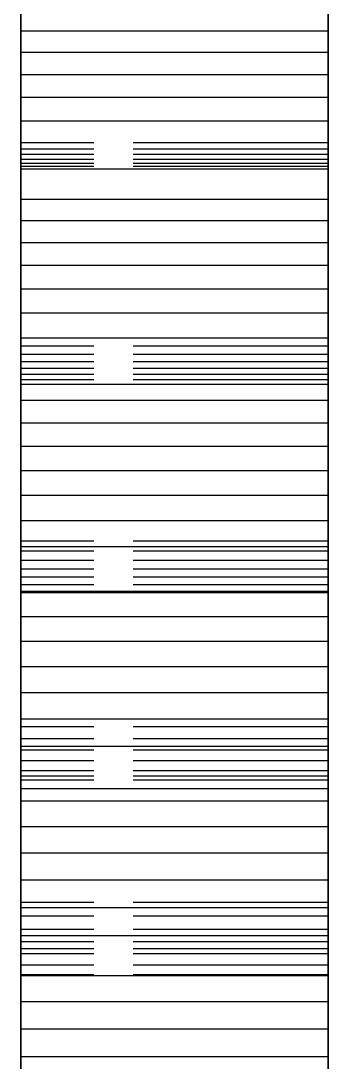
# Model space of a CAD drawing. Header units: millimetres. Extents: x -30 to 167, y -46 to 88.
# Drawn here: x 64.81 to 66.81, y -16.79 to -10.02 of the extents above; entities that cross this region are included whole.
import ezdxf

# ---------------------------------------------------------------- set-up
doc = ezdxf.new("R2010")
doc.units = ezdxf.units.MM
doc.linetypes.add('DASHED', pattern=[1.524, 1.27, -0.254])
doc.layers.add('HIDDEN', color=8, linetype='DASHED')
doc.layers.add('VISIBLE', color=7, linetype='CONTINUOUS')

msp = doc.modelspace()

# ---------------------------------------------------------------- linework, layer by layer
at = {"layer": 'HIDDEN'}
for points in [[(64.80936, -9.94794), (64.80936, -10.08237)], [(66.80936, -9.94794), (66.80936, -10.08237)], [(64.80936, -10.08237), (64.80936, -10.22176)], [(66.80936, -10.08237), (64.80936, -10.08237)], [(66.80936, -10.08237), (66.80936, -10.22176)], [(64.80936, -10.22176), (64.80936, -10.36583)], [(66.80936, -10.22176), (64.80936, -10.22176)], [(66.80936, -10.22176), (66.80936, -10.36583)], [(64.80936, -10.36583), (64.80936, -10.51434)], [(66.80936, -10.36583), (64.80936, -10.36583)], [(66.80936, -10.36583), (66.80936, -10.51434)], [(64.80936, -10.51434), (64.80936, -10.66711)], [(66.80936, -10.51434), (64.80936, -10.51434)], [(66.80936, -10.51434), (66.80936, -10.66711)], [(64.80936, -10.66711), (64.80936, -10.9808)], [(66.80936, -10.66711), (64.80936, -10.66711)], [(66.80936, -10.66711), (66.80936, -10.9808)], [(64.80936, -10.80878), (64.80936, -10.84991)], [(64.80936, -10.9808), (64.80936, -10.80878)], [(64.80936, -10.80878), (64.80936, -11.17691)], [(64.80936, -10.84991), (64.80936, -10.80878)], [(66.80936, -10.80878), (64.80936, -10.80878)], [(66.80936, -10.80878), (64.80936, -10.80878)], [(66.80936, -10.80878), (66.80936, -10.84991)], [(66.80936, -10.9808), (66.80936, -10.80878)], [(66.80936, -10.80878), (66.80936, -11.17691)], [(66.80936, -10.84991), (66.80936, -10.80878)], [(64.80936, -10.84991), (64.80936, -10.88568)], [(64.80936, -10.88568), (64.80936, -10.84991)], [(66.80936, -10.84991), (64.80936, -10.84991)], [(66.80936, -10.84991), (64.80936, -10.84991)], [(64.80936, -10.88568), (64.80936, -10.91643)], [(64.80936, -10.91643), (64.80936, -10.88568)], [(66.80936, -10.88568), (64.80936, -10.88568)], [(66.80936, -10.88568), (64.80936, -10.88568)], [(66.80936, -10.84991), (66.80936, -10.88568)], [(66.80936, -10.88568), (66.80936, -10.84991)], [(66.80936, -10.88568), (66.80936, -10.91643)], [(66.80936, -10.91643), (66.80936, -10.88568)], [(64.80936, -10.91643), (64.80936, -10.94241)], [(64.80936, -10.94241), (64.80936, -10.91643)], [(66.80936, -10.91643), (64.80936, -10.91643)], [(66.80936, -10.91643), (64.80936, -10.91643)], [(64.80936, -10.94241), (64.80936, -10.96381)], [(64.80936, -10.96381), (64.80936, -10.94241)], [(66.80936, -10.94241), (64.80936, -10.94241)], [(66.80936, -10.94241), (64.80936, -10.94241)], [(64.80936, -10.96381), (64.80936, -10.9808)], [(64.80936, -10.9808), (64.80936, -10.96381)], [(66.80936, -10.96381), (64.80936, -10.96381)], [(66.80936, -10.96381), (64.80936, -10.96381)], [(66.80936, -10.91643), (66.80936, -10.94241)], [(66.80936, -10.94241), (66.80936, -10.91643)], [(66.80936, -10.94241), (66.80936, -10.96381)], [(66.80936, -10.96381), (66.80936, -10.94241)], [(66.80936, -10.96381), (66.80936, -10.9808)], [(66.80936, -10.9808), (66.80936, -10.96381)], [(66.80936, -10.9808), (64.80936, -10.9808)], [(64.80936, -11.17691), (64.80936, -11.31546)], [(66.80936, -11.17691), (64.80936, -11.17691)], [(66.80936, -11.17691), (66.80936, -11.31546)], [(64.80936, -11.31546), (64.80936, -11.45917)], [(66.80936, -11.31546), (64.80936, -11.31546)], [(66.80936, -11.31546), (66.80936, -11.45917)], [(64.80936, -11.45917), (64.80936, -11.60766)], [(66.80936, -11.45917), (64.80936, -11.45917)], [(66.80936, -11.45917), (66.80936, -11.60766)], [(64.80936, -11.60766), (64.80936, -11.76065)], [(66.80936, -11.60766), (64.80936, -11.60766)], [(66.80936, -11.60766), (66.80936, -11.76065)], [(64.80936, -11.76065), (64.80936, -11.91792)], [(66.80936, -11.76065), (64.80936, -11.76065)], [(66.80936, -11.76065), (66.80936, -11.91792)], [(64.80936, -11.91792), (64.80936, -12.07927)], [(66.80936, -11.91792), (64.80936, -11.91792)], [(66.80936, -11.91792), (66.80936, -12.07927)], [(64.80936, -12.07927), (64.80936, -12.38167)], [(66.80936, -12.07927), (64.80936, -12.07927)], [(66.80936, -12.07927), (66.80936, -12.38167)], [(64.80936, -12.1312), (64.80936, -12.18497)], [(64.80936, -12.38167), (64.80936, -12.1312)], [(64.80936, -12.1312), (64.80936, -12.48503)], [(64.80936, -12.18497), (64.80936, -12.1312)], [(66.80936, -12.1312), (64.80936, -12.1312)], [(66.80936, -12.1312), (64.80936, -12.1312)], [(64.80936, -12.18497), (64.80936, -12.23357)], [(64.80936, -12.23357), (64.80936, -12.18497)], [(66.80936, -12.18497), (64.80936, -12.18497)], [(66.80936, -12.18497), (64.80936, -12.18497)], [(66.80936, -12.1312), (66.80936, -12.18497)], [(66.80936, -12.38167), (66.80936, -12.1312)], [(66.80936, -12.1312), (66.80936, -12.48503)], [(66.80936, -12.18497), (66.80936, -12.1312)], [(66.80936, -12.18497), (66.80936, -12.23357)], [(66.80936, -12.23357), (66.80936, -12.18497)], [(64.80936, -12.23357), (64.80936, -12.27733)], [(64.80936, -12.27733), (64.80936, -12.23357)], [(66.80936, -12.23357), (64.80936, -12.23357)], [(66.80936, -12.23357), (64.80936, -12.23357)], [(66.80936, -12.23357), (66.80936, -12.27733)], [(66.80936, -12.27733), (66.80936, -12.23357)], [(64.80936, -12.27733), (64.80936, -12.31648)], [(64.80936, -12.31648), (64.80936, -12.27733)], [(66.80936, -12.27733), (64.80936, -12.27733)], [(66.80936, -12.27733), (64.80936, -12.27733)], [(64.80936, -12.31648), (64.80936, -12.35121)], [(64.80936, -12.35121), (64.80936, -12.31648)], [(66.80936, -12.31648), (64.80936, -12.31648)], [(66.80936, -12.31648), (64.80936, -12.31648)], [(66.80936, -12.27733), (66.80936, -12.31648)], [(66.80936, -12.31648), (66.80936, -12.27733)], [(66.80936, -12.31648), (66.80936, -12.35121)], [(66.80936, -12.35121), (66.80936, -12.31648)], [(64.80936, -12.35121), (64.80936, -12.38167)], [(64.80936, -12.38167), (64.80936, -12.35121)], [(66.80936, -12.35121), (64.80936, -12.35121)], [(66.80936, -12.35121), (64.80936, -12.35121)], [(66.80936, -12.38167), (64.80936, -12.38167)], [(66.80936, -12.35121), (66.80936, -12.38167)], [(66.80936, -12.38167), (66.80936, -12.35121)], [(64.80936, -12.48503), (64.80936, -12.63244)], [(66.80936, -12.48503), (64.80936, -12.48503)], [(66.80936, -12.48503), (66.80936, -12.63244)], [(64.80936, -12.63244), (64.80936, -12.78479)], [(66.80936, -12.63244), (64.80936, -12.63244)], [(66.80936, -12.63244), (66.80936, -12.78479)], [(64.80936, -12.78479), (64.80936, -12.94172)], [(66.80936, -12.78479), (64.80936, -12.78479)], [(66.80936, -12.78479), (66.80936, -12.94172)], [(64.80936, -12.94172), (64.80936, -13.10295)], [(66.80936, -12.94172), (64.80936, -12.94172)], [(66.80936, -12.94172), (66.80936, -13.10295)], [(64.80936, -13.10295), (64.80936, -13.26827)], [(66.80936, -13.10295), (64.80936, -13.10295)], [(66.80936, -13.10295), (66.80936, -13.26827)], [(64.80936, -13.26827), (64.80936, -13.43748)], [(66.80936, -13.26827), (64.80936, -13.26827)], [(66.80936, -13.26827), (66.80936, -13.43748)], [(64.80936, -13.39944), (64.80936, -13.46561)], [(64.80936, -13.72725), (64.80936, -13.39944)], [(64.80936, -13.39944), (64.80936, -13.73739)], [(64.80936, -13.46561), (64.80936, -13.39944)], [(66.80936, -13.39944), (64.80936, -13.39944)], [(66.80936, -13.39944), (64.80936, -13.39944)], [(66.80936, -13.39944), (66.80936, -13.46561)], [(66.80936, -13.72725), (66.80936, -13.39944)], [(66.80936, -13.39944), (66.80936, -13.73739)], [(66.80936, -13.46561), (66.80936, -13.39944)], [(64.80936, -13.43748), (64.80936, -13.72725)], [(66.80936, -13.43748), (64.80936, -13.43748)], [(64.80936, -13.46561), (64.80936, -13.52682)], [(64.80936, -13.52682), (64.80936, -13.46561)], [(66.80936, -13.46561), (64.80936, -13.46561)], [(66.80936, -13.46561), (64.80936, -13.46561)], [(66.80936, -13.43748), (66.80936, -13.72725)], [(66.80936, -13.46561), (66.80936, -13.52682)], [(66.80936, -13.52682), (66.80936, -13.46561)], [(64.80936, -13.52682), (64.80936, -13.5834)], [(64.80936, -13.5834), (64.80936, -13.52682)], [(66.80936, -13.52682), (64.80936, -13.52682)], [(66.80936, -13.52682), (64.80936, -13.52682)], [(66.80936, -13.52682), (66.80936, -13.5834)], [(66.80936, -13.5834), (66.80936, -13.52682)], [(64.80936, -13.5834), (64.80936, -13.63555)], [(64.80936, -13.63555), (64.80936, -13.5834)], [(66.80936, -13.5834), (64.80936, -13.5834)], [(66.80936, -13.5834), (64.80936, -13.5834)], [(66.80936, -13.5834), (66.80936, -13.63555)], [(66.80936, -13.63555), (66.80936, -13.5834)], [(64.80936, -13.63555), (64.80936, -13.68345)], [(64.80936, -13.68345), (64.80936, -13.63555)], [(66.80936, -13.63555), (64.80936, -13.63555)], [(66.80936, -13.63555), (64.80936, -13.63555)], [(64.80936, -13.68345), (64.80936, -13.72725)], [(64.80936, -13.72725), (64.80936, -13.68345)], [(66.80936, -13.68345), (64.80936, -13.68345)], [(66.80936, -13.68345), (64.80936, -13.68345)], [(66.80936, -13.63555), (66.80936, -13.68345)], [(66.80936, -13.68345), (66.80936, -13.63555)], [(66.80936, -13.68345), (66.80936, -13.72725)], [(66.80936, -13.72725), (66.80936, -13.68345)], [(66.80936, -13.72725), (64.80936, -13.72725)], [(64.80936, -13.73739), (64.80936, -13.893)], [(66.80936, -13.73739), (64.80936, -13.73739)], [(66.80936, -13.73739), (66.80936, -13.893)], [(64.80936, -13.893), (64.80936, -14.05331)], [(66.80936, -13.893), (64.80936, -13.893)], [(66.80936, -13.893), (66.80936, -14.05331)], [(64.80936, -14.05331), (64.80936, -14.21797)], [(66.80936, -14.05331), (64.80936, -14.05331)], [(66.80936, -14.05331), (66.80936, -14.21797)], [(64.80936, -14.21797), (64.80936, -14.38673)], [(66.80936, -14.21797), (64.80936, -14.21797)], [(66.80936, -14.21797), (66.80936, -14.38673)], [(64.80936, -14.38673), (64.80936, -14.55936)], [(66.80936, -14.38673), (64.80936, -14.38673)], [(66.80936, -14.38673), (66.80936, -14.55936)], [(64.80936, -14.55936), (64.80936, -14.73568)], [(66.80936, -14.55936), (64.80936, -14.55936)], [(66.80936, -14.55936), (66.80936, -14.73568)], [(64.80936, -14.60783), (64.80936, -14.6861)], [(64.80936, -14.9284), (64.80936, -14.60783)], [(64.80936, -14.60783), (64.80936, -14.9284)], [(64.80936, -14.6861), (64.80936, -14.60783)], [(66.80936, -14.60783), (64.80936, -14.60783)], [(66.80936, -14.60783), (64.80936, -14.60783)], [(66.80936, -14.60783), (66.80936, -14.6861)], [(66.80936, -14.9284), (66.80936, -14.60783)], [(66.80936, -14.60783), (66.80936, -14.9284)], [(66.80936, -14.6861), (66.80936, -14.60783)], [(64.80936, -14.6861), (64.80936, -14.75966)], [(64.80936, -14.75966), (64.80936, -14.6861)], [(66.80936, -14.6861), (64.80936, -14.6861)], [(66.80936, -14.6861), (64.80936, -14.6861)], [(66.80936, -14.6861), (66.80936, -14.75966)], [(66.80936, -14.75966), (66.80936, -14.6861)], [(64.80936, -14.73568), (64.80936, -15.01151)], [(66.80936, -14.73568), (64.80936, -14.73568)], [(64.80936, -14.75966), (64.80936, -14.8288)], [(64.80936, -14.8288), (64.80936, -14.75966)], [(66.80936, -14.75966), (64.80936, -14.75966)], [(66.80936, -14.75966), (64.80936, -14.75966)], [(66.80936, -14.73568), (66.80936, -15.01151)], [(66.80936, -14.75966), (66.80936, -14.8288)], [(66.80936, -14.8288), (66.80936, -14.75966)], [(64.80936, -14.8288), (64.80936, -14.89372)], [(64.80936, -14.89372), (64.80936, -14.8288)], [(66.80936, -14.8288), (64.80936, -14.8288)], [(66.80936, -14.8288), (64.80936, -14.8288)], [(66.80936, -14.8288), (66.80936, -14.89372)], [(66.80936, -14.89372), (66.80936, -14.8288)], [(64.80936, -14.89372), (64.80936, -14.95458)], [(64.80936, -14.95458), (64.80936, -14.89372)], [(66.80936, -14.89372), (64.80936, -14.89372)], [(66.80936, -14.89372), (64.80936, -14.89372)], [(66.80936, -14.89372), (66.80936, -14.95458)], [(66.80936, -14.95458), (66.80936, -14.89372)], [(64.80936, -15.01151), (64.80936, -14.9284)], [(64.80936, -14.9284), (64.80936, -15.09151)], [(66.80936, -14.9284), (64.80936, -14.9284)], [(66.80936, -14.9284), (64.80936, -14.9284)], [(64.80936, -14.95458), (64.80936, -15.01151)], [(64.80936, -15.01151), (64.80936, -14.95458)], [(66.80936, -14.95458), (64.80936, -14.95458)], [(66.80936, -14.95458), (64.80936, -14.95458)], [(66.80936, -15.01151), (66.80936, -14.9284)], [(66.80936, -14.9284), (66.80936, -15.09151)], [(66.80936, -14.95458), (66.80936, -15.01151)], [(66.80936, -15.01151), (66.80936, -14.95458)], [(66.80936, -15.01151), (64.80936, -15.01151)], [(64.80936, -15.09151), (64.80936, -15.25906)], [(66.80936, -15.09151), (64.80936, -15.09151)], [(66.80936, -15.09151), (66.80936, -15.25906)], [(64.80936, -15.25906), (64.80936, -15.43073)], [(66.80936, -15.25906), (64.80936, -15.25906)], [(66.80936, -15.25906), (66.80936, -15.43073)], [(64.80936, -15.43073), (64.80936, -15.60625)], [(66.80936, -15.43073), (64.80936, -15.43073)], [(66.80936, -15.43073), (66.80936, -15.60625)], [(64.80936, -15.60625), (64.80936, -15.78542)], [(66.80936, -15.60625), (64.80936, -15.60625)], [(66.80936, -15.60625), (66.80936, -15.78542)], [(64.80936, -15.75099), (64.80936, -15.84101)], [(64.80936, -16.05273), (64.80936, -15.75099)], [(64.80936, -15.75099), (64.80936, -16.05273)], [(64.80936, -15.84101), (64.80936, -15.75099)], [(66.80936, -15.75099), (64.80936, -15.75099)], [(66.80936, -15.75099), (64.80936, -15.75099)], [(66.80936, -15.75099), (66.80936, -15.84101)], [(66.80936, -16.05273), (66.80936, -15.75099)], [(66.80936, -15.75099), (66.80936, -16.05273)], [(66.80936, -15.84101), (66.80936, -15.75099)], [(64.80936, -15.78542), (64.80936, -15.96807)], [(66.80936, -15.78542), (64.80936, -15.78542)], [(64.80936, -15.84101), (64.80936, -15.92658)], [(64.80936, -15.92658), (64.80936, -15.84101)], [(66.80936, -15.84101), (64.80936, -15.84101)], [(66.80936, -15.84101), (64.80936, -15.84101)], [(66.80936, -15.78542), (66.80936, -15.96807)], [(66.80936, -15.84101), (66.80936, -15.92658)], [(66.80936, -15.92658), (66.80936, -15.84101)], [(64.80936, -15.92658), (64.80936, -16.00797)], [(64.80936, -16.00797), (64.80936, -15.92658)], [(66.80936, -15.92658), (64.80936, -15.92658)], [(66.80936, -15.92658), (64.80936, -15.92658)], [(64.80936, -15.96807), (64.80936, -16.22874)], [(66.80936, -15.96807), (64.80936, -15.96807)], [(66.80936, -15.92658), (66.80936, -16.00797)], [(66.80936, -16.00797), (66.80936, -15.92658)], [(66.80936, -15.96807), (66.80936, -16.22874)], [(64.80936, -16.00797), (64.80936, -16.08537)], [(64.80936, -16.08537), (64.80936, -16.00797)], [(66.80936, -16.00797), (64.80936, -16.00797)], [(66.80936, -16.00797), (64.80936, -16.00797)], [(64.80936, -16.22262), (64.80936, -16.05273)], [(64.80936, -16.05273), (64.80936, -16.22262)], [(66.80936, -16.05273), (64.80936, -16.05273)], [(66.80936, -16.05273), (64.80936, -16.05273)], [(66.80936, -16.00797), (66.80936, -16.08537)], [(66.80936, -16.08537), (66.80936, -16.00797)], [(66.80936, -16.22262), (66.80936, -16.05273)], [(66.80936, -16.05273), (66.80936, -16.22262)], [(64.80936, -16.08537), (64.80936, -16.15891)], [(64.80936, -16.15891), (64.80936, -16.08537)], [(66.80936, -16.08537), (64.80936, -16.08537)], [(66.80936, -16.08537), (64.80936, -16.08537)], [(66.80936, -16.08537), (66.80936, -16.15891)], [(66.80936, -16.15891), (66.80936, -16.08537)], [(64.80936, -16.15891), (64.80936, -16.22874)], [(64.80936, -16.22874), (64.80936, -16.15891)], [(66.80936, -16.15891), (64.80936, -16.15891)], [(66.80936, -16.15891), (64.80936, -16.15891)], [(66.80936, -16.15891), (66.80936, -16.22874)], [(66.80936, -16.22874), (66.80936, -16.15891)], [(64.80936, -16.22874), (64.80936, -16.22262)], [(64.80936, -16.22262), (64.80936, -16.39667)], [(66.80936, -16.22262), (64.80936, -16.22262)], [(66.80936, -16.22262), (64.80936, -16.22262)], [(66.80936, -16.22874), (64.80936, -16.22874)], [(66.80936, -16.22874), (66.80936, -16.22262)], [(66.80936, -16.22262), (66.80936, -16.39667)], [(64.80936, -16.39667), (64.80936, -16.57457)], [(66.80936, -16.39667), (64.80936, -16.39667)], [(66.80936, -16.39667), (66.80936, -16.57457)], [(64.80936, -16.57457), (64.80936, -16.75607)], [(66.80936, -16.57457), (64.80936, -16.57457)], [(66.80936, -16.57457), (66.80936, -16.75607)], [(64.80936, -16.75607), (64.80936, -16.94098)], [(66.80936, -16.75607), (64.80936, -16.75607)], [(66.80936, -16.75607), (66.80936, -16.94098)]]:
    msp.add_lwpolyline(points, dxfattribs=at)
at = {"layer": 'VISIBLE'}
for points in [[(64.80936, -10.08237), (64.80936, -9.94794)], [(66.80936, -10.08237), (66.80936, -9.94794)], [(64.80936, -10.22176), (64.80936, -10.08237)], [(66.80936, -10.08237), (64.80936, -10.08237)], [(66.80936, -10.22176), (66.80936, -10.08237)], [(64.80936, -10.36583), (64.80936, -10.22176)], [(66.80936, -10.22176), (64.80936, -10.22176)], [(66.80936, -10.36583), (66.80936, -10.22176)], [(64.80936, -10.51434), (64.80936, -10.36583)], [(66.80936, -10.36583), (64.80936, -10.36583)], [(66.80936, -10.51434), (66.80936, -10.36583)], [(64.80936, -10.66711), (64.80936, -10.51434)], [(66.80936, -10.51434), (64.80936, -10.51434)], [(66.80936, -10.66711), (66.80936, -10.51434)], [(64.80936, -10.9808), (64.80936, -10.66711)], [(66.80936, -10.66711), (64.80936, -10.66711)], [(66.80936, -10.9808), (66.80936, -10.66711)], [(64.80936, -11.17691), (64.80936, -10.9808)], [(66.80936, -10.9808), (64.80936, -10.9808)], [(66.80936, -11.17691), (66.80936, -10.9808)], [(64.80936, -11.31546), (64.80936, -11.17691)], [(66.80936, -11.17691), (64.80936, -11.17691)], [(66.80936, -11.31546), (66.80936, -11.17691)], [(64.80936, -11.45917), (64.80936, -11.31546)], [(66.80936, -11.31546), (64.80936, -11.31546)], [(66.80936, -11.45917), (66.80936, -11.31546)], [(64.80936, -11.60766), (64.80936, -11.45917)], [(66.80936, -11.45917), (64.80936, -11.45917)], [(66.80936, -11.60766), (66.80936, -11.45917)], [(64.80936, -11.76065), (64.80936, -11.60766)], [(66.80936, -11.60766), (64.80936, -11.60766)], [(66.80936, -11.76065), (66.80936, -11.60766)], [(64.80936, -11.91792), (64.80936, -11.76065)], [(66.80936, -11.76065), (64.80936, -11.76065)], [(66.80936, -11.91792), (66.80936, -11.76065)], [(64.80936, -12.07927), (64.80936, -11.91792)], [(66.80936, -11.91792), (64.80936, -11.91792)], [(66.80936, -12.07927), (66.80936, -11.91792)], [(64.80936, -12.38167), (64.80936, -12.07927)], [(66.80936, -12.07927), (64.80936, -12.07927)], [(66.80936, -12.38167), (66.80936, -12.07927)], [(64.80936, -12.48503), (64.80936, -12.38167)], [(66.80936, -12.38167), (64.80936, -12.38167)], [(66.80936, -12.48503), (66.80936, -12.38167)], [(64.80936, -12.63244), (64.80936, -12.48503)], [(66.80936, -12.48503), (64.80936, -12.48503)], [(66.80936, -12.63244), (66.80936, -12.48503)], [(64.80936, -12.78479), (64.80936, -12.63244)], [(66.80936, -12.63244), (64.80936, -12.63244)], [(66.80936, -12.78479), (66.80936, -12.63244)], [(64.80936, -12.94172), (64.80936, -12.78479)], [(66.80936, -12.78479), (64.80936, -12.78479)], [(66.80936, -12.94172), (66.80936, -12.78479)], [(64.80936, -13.10295), (64.80936, -12.94172)], [(66.80936, -12.94172), (64.80936, -12.94172)], [(66.80936, -13.10295), (66.80936, -12.94172)], [(64.80936, -13.26827), (64.80936, -13.10295)], [(66.80936, -13.10295), (64.80936, -13.10295)], [(66.80936, -13.26827), (66.80936, -13.10295)], [(64.80936, -13.43748), (64.80936, -13.26827)], [(66.80936, -13.26827), (64.80936, -13.26827)], [(66.80936, -13.43748), (66.80936, -13.26827)], [(64.80936, -13.72725), (64.80936, -13.43748)], [(66.80936, -13.43748), (64.80936, -13.43748)], [(66.80936, -13.72725), (66.80936, -13.43748)], [(64.80936, -13.73739), (64.80936, -13.72725)], [(66.80936, -13.72725), (64.80936, -13.72725)], [(64.80936, -13.893), (64.80936, -13.73739)], [(66.80936, -13.73739), (64.80936, -13.73739)], [(66.80936, -13.73739), (66.80936, -13.72725)], [(66.80936, -13.893), (66.80936, -13.73739)], [(64.80936, -14.05331), (64.80936, -13.893)], [(66.80936, -13.893), (64.80936, -13.893)], [(66.80936, -14.05331), (66.80936, -13.893)], [(64.80936, -14.21797), (64.80936, -14.05331)], [(66.80936, -14.05331), (64.80936, -14.05331)], [(66.80936, -14.21797), (66.80936, -14.05331)], [(64.80936, -14.38673), (64.80936, -14.21797)], [(66.80936, -14.21797), (64.80936, -14.21797)], [(66.80936, -14.38673), (66.80936, -14.21797)], [(64.80936, -14.55936), (64.80936, -14.38673)], [(66.80936, -14.38673), (64.80936, -14.38673)], [(66.80936, -14.55936), (66.80936, -14.38673)], [(64.80936, -14.73568), (64.80936, -14.55936)], [(66.80936, -14.55936), (64.80936, -14.55936)], [(66.80936, -14.73568), (66.80936, -14.55936)], [(64.80936, -15.01151), (64.80936, -14.73568)], [(66.80936, -14.73568), (64.80936, -14.73568)], [(66.80936, -15.01151), (66.80936, -14.73568)], [(64.80936, -15.09151), (64.80936, -15.01151)], [(66.80936, -15.01151), (64.80936, -15.01151)], [(66.80936, -15.09151), (66.80936, -15.01151)], [(64.80936, -15.25906), (64.80936, -15.09151)], [(66.80936, -15.09151), (64.80936, -15.09151)], [(66.80936, -15.25906), (66.80936, -15.09151)], [(64.80936, -15.43073), (64.80936, -15.25906)], [(66.80936, -15.25906), (64.80936, -15.25906)], [(66.80936, -15.43073), (66.80936, -15.25906)], [(64.80936, -15.60625), (64.80936, -15.43073)], [(66.80936, -15.43073), (64.80936, -15.43073)], [(66.80936, -15.60625), (66.80936, -15.43073)], [(64.80936, -15.78542), (64.80936, -15.60625)], [(66.80936, -15.60625), (64.80936, -15.60625)], [(66.80936, -15.78542), (66.80936, -15.60625)], [(64.80936, -15.96807), (64.80936, -15.78542)], [(66.80936, -15.78542), (64.80936, -15.78542)], [(66.80936, -15.96807), (66.80936, -15.78542)], [(64.80936, -16.22874), (64.80936, -15.96807)], [(66.80936, -15.96807), (64.80936, -15.96807)], [(66.80936, -16.22874), (66.80936, -15.96807)], [(64.80936, -16.39667), (64.80936, -16.22874)], [(66.80936, -16.22874), (64.80936, -16.22874)], [(66.80936, -16.39667), (66.80936, -16.22874)], [(64.80936, -16.57457), (64.80936, -16.39667)], [(66.80936, -16.39667), (64.80936, -16.39667)], [(66.80936, -16.57457), (66.80936, -16.39667)], [(64.80936, -16.75607), (64.80936, -16.57457)], [(66.80936, -16.57457), (64.80936, -16.57457)], [(66.80936, -16.75607), (66.80936, -16.57457)], [(64.80936, -16.94098), (64.80936, -16.75607)], [(66.80936, -16.75607), (64.80936, -16.75607)], [(66.80936, -16.94098), (66.80936, -16.75607)]]:
    msp.add_lwpolyline(points, dxfattribs=at)

doc.saveas('drawing.dxf')
